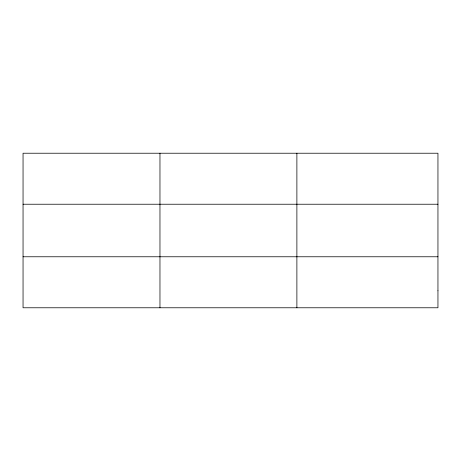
<?xml version="1.0" encoding="UTF-8"?>
<svg xmlns="http://www.w3.org/2000/svg" width="461" height="461" viewBox="0 0 461 461"><rect width="100%" height="100%" fill="white"/><g stroke="black" fill="none" stroke-linecap="round" stroke-linejoin="round"><path stroke-width="0.69" d="M159.967 153.225L159.967 307.775M296.884 153.225L296.884 307.775M23.05 204.229L437.95 204.229M23.05 256.771L437.95 256.771M437.95 290.776L437.95 307.775L23.05 307.775L23.05 153.225L437.95 153.225L437.95 290.776"/></g></svg>
